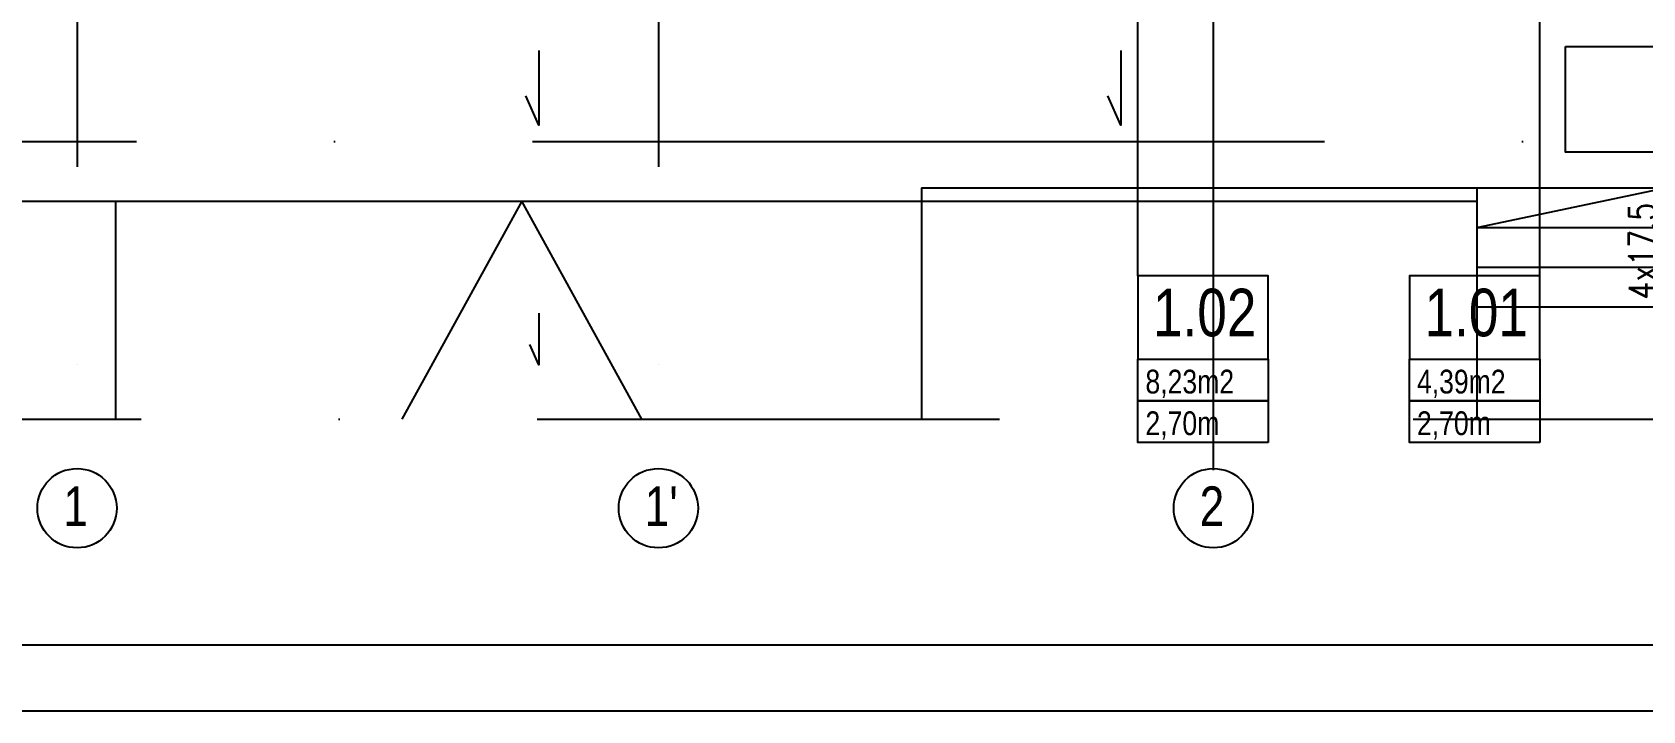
# Model space of a CAD drawing. Header units: millimetres. Extents: x -135140 to 267856, y -70704 to 149933.
# Drawn here: x 164692 to 176882, y -25934 to -20799 of the extents above; entities that cross this region are included whole.
import ezdxf

# ---------------------------------------------------------------- set-up
doc = ezdxf.new("R2010")
doc.units = ezdxf.units.MM
doc.header["$LTSCALE"] = 99.9
doc.linetypes.add('0707_PB_080619_gn_xref$0$ACAD_ISO10W100', pattern=[18, 12, -3, 0, -3])
doc.linetypes.add('ACAD_ISO10W100', pattern=[18, 12, -3, 0, -3])
for name, color, linetype in [('+48_OPISY', 251, 'Continuous'), ('+48_OPISY_POM', 250, 'Continuous'), ('+48_OSIE', 8, 'Continuous'), ('+48_SCHODY', 250, 'Continuous'), ('+48_WIDOK', 250, 'Continuous')]:
    doc.layers.add(name, color=color, linetype=linetype)
doc.styles.add('WRP_ARIAL', font='ARIAL.TTF', dxfattribs={"width": 0.8})
doc.styles.add('wymiary', font='romans.shx', dxfattribs={"width": 0.8})

# ---------------------------------------------------------------- blocks, each defined once
blk = doc.blocks.new('OZN_OSI')
at = {"layer": '+48_OSIE', "linetype": 'Continuous', "ltscale": 5}
blk.add_circle((0, -30), 30, dxfattribs=at)
at = {"layer": '+48_OSIE', "linetype": 'Continuous', "ltscale": 5, "style": 'WRP_ARIAL', "width": 0.8}
blk.add_attdef('NR', (-23.3, -43.5), '', height=30, dxfattribs=at)
blk = doc.blocks.new('OPISY_POM_METKA')
at = {"layer": '+48_OPISY_POM', "ltscale": 5}
for points in [[(0, -70), (109.7, -70), (109.7, 0), (0, 0)], [(109.7, -105), (0, -105), (0, -70), (109.7, -70)]]:
    blk.add_lwpolyline(points, close=True, dxfattribs=at)
at = {"layer": '+48_OPISY_POM'}
blk.add_lwpolyline([(109.7, -140), (0, -140), (0, -105), (109.7, -105)], close=True, dxfattribs=at)
at = {"layer": '+48_OPISY_POM', "ltscale": 5, "style": 'WRP_ARIAL', "width": 0.8}
for tag, p, height in [('NRPOM', (25.8, -50.8), 40), ('POW', (6.4, -99), 20)]:
    blk.add_attdef(tag, p, '', height=height, dxfattribs=at)
at = {"layer": '+48_OPISY_POM', "style": 'WRP_ARIAL', "width": 0.8}
blk.add_attdef('H', (6.4, -134), '', height=20, dxfattribs=at)

msp = doc.modelspace()

# ---------------------------------------------------------------- linework, layer by layer
at = {"layer": '+48_OPISY', "linetype": '0707_PB_080619_gn_xref$0$ACAD_ISO10W100', "ltscale": 5}
for p, q in [((159522, -23727), (172013, -23727)), ((175144, -23727), (178963, -23727))]:
    msp.add_line(p, q, dxfattribs=at)
at = {"layer": '+48_OPISY'}
msp.add_lwpolyline([(169306, -23727), (168397, -22077), (167489, -23727)], dxfattribs=at)
at = {"layer": '+48_OPISY_POM'}
for p, q in [((173060, -22643), (173060, -20178)), ((176104, -22643), (176104, -20178))]:
    msp.add_line(p, q, dxfattribs=at)
at = {"layer": '+48_OSIE', "linetype": 'ACAD_ISO10W100', "ltscale": 5}
for p, q in [((165032, 2159), (165032, -24113)), ((169432, 2159), (169432, -24113)), ((173632, -24113), (173632, 2159)), ((159487, -21627), (190440, -21627))]:
    msp.add_line(p, q, dxfattribs=at)
at = {"layer": '+48_SCHODY'}
msp.add_lwpolyline([(175627, -22277), (177055, -21977), (178482, -22277)], dxfattribs=at)
at = {"layer": '+48_WIDOK'}
msp.add_line((165322, -22077), (165322, -23727), dxfattribs=at)
at = {"layer": '+48_WIDOK', "linetype": 'Continuous'}
for points in [[(168526, -20938), (168526, -21502), (168428, -21281)], [(172931, -20938), (172931, -21502), (172833, -21281)], [(168526, -22925), (168526, -23317), (168458, -23163)]]:
    msp.add_lwpolyline(points, dxfattribs=at)
at = {"layer": '+48_WIDOK'}
msp.add_lwpolyline([(176297, -20907), (177397, -20907), (177397, -21707), (176297, -21707)], close=True, dxfattribs=at)
for points in [[(171422, -21977), (171422, -23727)], [(171422, -21977), (178482, -21977)], [(175627, -21977), (175627, -23727)], [(171422, -22077), (175627, -22077)], [(175627, -22277), (178482, -22277)], [(175627, -22577), (178482, -22577)], [(175627, -22877), (178482, -22877)]]:
    msp.add_lwpolyline(points, dxfattribs=at)
at = {"layer": '+48_WIDOK', "ltscale": 0.15}
msp.add_lwpolyline([(163422, -22077), (171422, -22077)], dxfattribs=at)
at = {"linetype": 'Continuous'}
for p, q in [((158166, -25434), (197666, -25434)), ((156166, -25934), (198166, -25934))]:
    msp.add_line(p, q, dxfattribs=at)

# ---------------------------------------------------------------- block references
at = {"layer": '+48_OPISY_POM'}
ref = msp.add_blockref('OPISY_POM_METKA', (173060, -22643), dxfattribs=dict(at, xscale=9, yscale=9, zscale=8.999999999984084))
ref.add_attrib('H', '2,70m', (173118, -23848), dxfattribs={"height": 180, "style": 'WRP_ARIAL', "width": 0.8})
ref.add_attrib('NRPOM', '1.02', (173175, -23100), dxfattribs={"ltscale": 5, "height": 360, "style": 'WRP_ARIAL', "width": 0.8})
ref.add_attrib('POW', '8,23m2', (173118, -23533), dxfattribs={"ltscale": 5, "height": 180, "style": 'WRP_ARIAL', "width": 0.8})
ref = msp.add_blockref('OPISY_POM_METKA', (175116, -22643), dxfattribs=dict(at, xscale=9, yscale=8.999999999970896, zscale=8.999999999984084))
ref.add_attrib('H', '2,70m', (175173, -23848), dxfattribs={"height": 180, "style": 'WRP_ARIAL', "width": 0.8})
ref.add_attrib('NRPOM', '1.01', (175230, -23100), dxfattribs={"ltscale": 5, "height": 360, "style": 'WRP_ARIAL', "width": 0.8})
ref.add_attrib('POW', '4,39m2', (175173, -23533), dxfattribs={"ltscale": 5, "height": 180, "style": 'WRP_ARIAL', "width": 0.8})
at = {"layer": '+48_OSIE'}
ref = msp.add_blockref('OZN_OSI', (165032, -24101), dxfattribs=dict(at, xscale=10, yscale=10, zscale=10))
ref.add_attrib('NR', '1', (164928, -24536), dxfattribs={"linetype": 'Continuous', "ltscale": 5, "height": 300, "style": 'WRP_ARIAL', "width": 0.8})
ref = msp.add_blockref('OZN_OSI', (169432, -24101), dxfattribs=dict(at, xscale=10, yscale=10, zscale=10))
ref.add_attrib('NR', "1'", (169328, -24536), dxfattribs={"linetype": 'Continuous', "ltscale": 5, "height": 300, "style": 'WRP_ARIAL', "width": 0.8})
ref = msp.add_blockref('OZN_OSI', (173632, -24101), dxfattribs=dict(at, xscale=10, yscale=10, zscale=10))
ref.add_attrib('NR', '2', (173528, -24536), dxfattribs={"linetype": 'Continuous', "ltscale": 5, "height": 300, "style": 'WRP_ARIAL', "width": 0.8})

# ---------------------------------------------------------------- texts
at = {"layer": '+48_SCHODY', "insert": (176777, -22456), "char_height": 200, "width": 6594.67, "attachment_point": 2, "rotation": 90, "style": 'wymiary'}
msp.add_mtext('4x17,5\\P30', dxfattribs=at)

doc.saveas('drawing.dxf')
